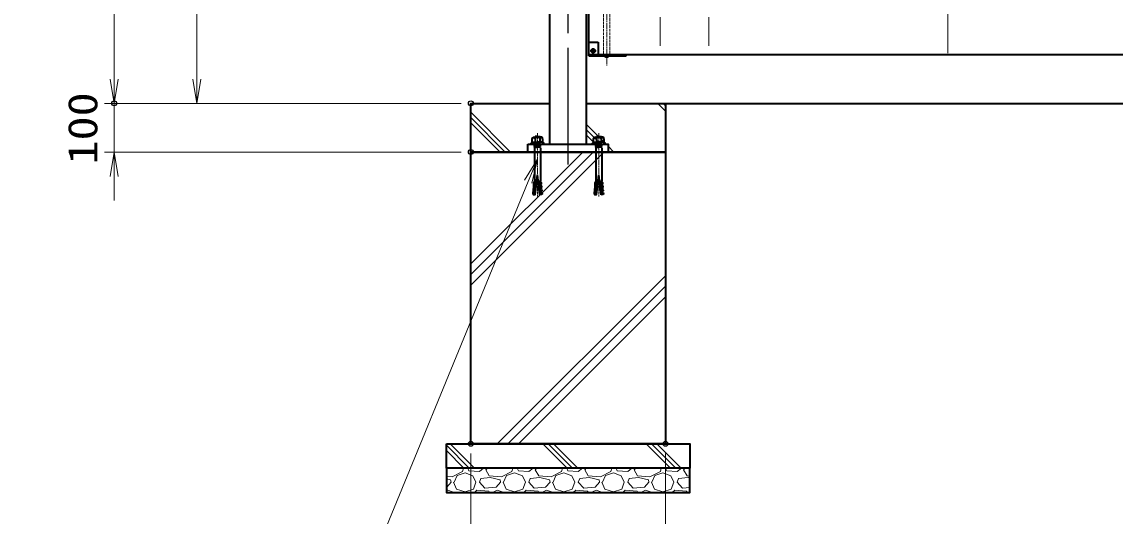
# Model space of a CAD drawing. Units: millimetres at full size; details may follow other scales. Extents: x -5940 to 5940, y -4200 to 4200.
# Drawn here: x -3646 to -1400, y -2348 to -1332 of the extents above; entities that cross this region are included whole.
import ezdxf
from ezdxf.enums import TextEntityAlignment as Align

# ---------------------------------------------------------------- set-up
doc = ezdxf.new("R2010")
doc.units = ezdxf.units.MM
doc.header["$LTSCALE"] = 20
doc.header["$PDMODE"] = 32
doc.header["$PDSIZE"] = 10
doc.linetypes.add('DASHED', pattern=[7.5, 6, -1.5])
doc.linetypes.add('USER1', pattern=[18, 12, -1.5, 3, -1.5])
for name, color, linetype, lineweight in [('0-1_軸線', 200, 'USER1', 15), ('0-2_隠れ線', 140, 'DASHED', 18), ('0-3_外形線', 7, 'Continuous', 35), ('0-4_寸法線', 4, 'Continuous', 18), ('0-5_0', 7, 'Continuous', 18), ('0-8_細線', 2, 'Continuous', 35), ('0-A_中心線', 6, 'USER1', 25), ('1-0_ハッチング', 253, 'Continuous', 13)]:
    doc.layers.add(name, color=color, linetype=linetype, lineweight=lineweight)
doc.layers.add('0-6_Defpoints', color=7, linetype='Continuous')
doc.styles.add('ＭＳ ゴシック', font='')
doc.styles.get('ＭＳ ゴシック').set_extended_font_data('MS Gothic')

# ---------------------------------------------------------------- blocks, each defined once
blk = doc.blocks.new('_Open')
at = {"layer": '0-5_0'}
blk.add_line((-20, 3.333), (0, 0), dxfattribs=at)
blk.add_lwpolyline([(-20, -3.333), (0, 0), (-20, 0)], dxfattribs=at)
blk = doc.blocks.new('S34')
at = {"layer": '0-4_寸法線'}
for points in [[(-2868475.5, 54939209.1), (-2855712.9, 54939209.1), (-2847787.1, 54958534.5), (-2847407.6, 54959459.8)], [(-2847632.9, 54958471.3), (-2847407.6, 54959459.8), (-2847941.3, 54958597.8)]]:
    blk.add_lwpolyline(points, dxfattribs=at)
at = {"layer": '0-4_寸法線', "color": 254, "style": 'ＭＳ ゴシック'}
for s, width, p in [('オ-ルアンカ-', 0.8, (-2868544.7, 54941548.4)), ('M12×120 ユニクロ', 0.9, (-2868667.5, 54939448.4))]:
    blk.add_text(s, height=1212, dxfattribs=dict(at, width=width)).set_placement(p, align=Align.BOTTOM_LEFT)
blk = doc.blocks.new('PROFUV00HOJH2L')
at = {"layer": '0-1_軸線'}
blk.add_line((0, 452.5), (0, -2142.9), dxfattribs=at)
at = {"layer": '0-8_細線'}
for p, q in [((-255.4, 43.3), (-185, 81.2)), ((-217.5, 225), (-174.2, 290)), ((-217.5, 81.2), (-217.5, 225)), ((-185, 81.2), (-217.5, 81.2)), ((-185, 81.2), (0, 81.2)), ((-174.2, 290), (0, 290)), ((-174.2, 290), (-98.4, 246.7)), ((-120, 290), (-98.4, 317.1)), ((-120, 290), (0, 290)), ((-120, 0), (0, 0)), ((-120, -27.1), (-120, 0)), ((0, 317.1), (-98.4, 317.1)), ((-98.4, 246.7), (-44.2, 290)), ((-98.4, 246.7), (-98.4, 81.2)), ((-44.2, 290), (0, 290)), ((0, 317.1), (98.4, 317.1)), ((174.2, 290), (0, 290)), ((120, 290), (0, 290)), ((44.2, 290), (0, 290)), ((185, 81.2), (0, 81.2)), ((120, 0), (0, 0)), ((98.4, 246.7), (44.2, 290)), ((120, 290), (98.4, 317.1)), ((174.2, 290), (98.4, 246.7)), ((98.4, 246.7), (98.4, 81.2)), ((120, 0), (255.4, 0)), ((120, -27.1), (120, 0)), ((217.5, 225), (174.2, 290)), ((217.5, 81.2), (217.5, 225)), ((-120, -27.1), (0, -27.1)), ((-120, -48.7), (-120, -27.1)), ((-103.8, -48.7), (-120, -48.7)), ((-120, -92.1), (-120, -65)), ((-120, -65), (0, -65)), ((-120, -143.7), (-120, -1515)), ((-103.8, -48.7), (0, -48.7)), ((-103.8, -65), (-103.8, -48.7)), ((-101.5, -92.1), (0, -92.1)), ((-101.5, -116), (0, -116)), ((120, -27.1), (0, -27.1)), ((103.8, -48.7), (0, -48.7)), ((120, -65), (0, -65)), ((101.5, -92.1), (0, -92.1)), ((101.5, -116), (0, -116)), ((101.5, -92.1), (120, -92.1)), ((101.5, -116), (101.5, -92.1)), ((120, -143.7), (101.5, -116)), ((103.8, -48.7), (120, -48.7)), ((103.8, -65), (103.8, -48.7)), ((120, -48.7), (120, -27.1)), ((120, -92.1), (120, -65)), ((120, -143.7), (120, -1515)), ((-98.3, -2077.5), (0, -1252.2)), ((98.3, -2077.5), (0, -1252.2)), ((-160.3, -1707.6), (-166.4, -1776.7)), ((-166.4, -1776.7), (-63.5, -1785.7)), ((-160.7, -1846.8), (-154.6, -1777.7)), ((-160.3, -1707.6), (-55.3, -1716.7)), ((-154.3, -1638.4), (-47.1, -1647.8)), ((-148.6, -1708.6), (-142.5, -1639.5)), ((-148.2, -1569.3), (-38.9, -1578.9)), ((-136.5, -1570.3), (-120, -1515)), ((-31.3, -1515), (-120, -1515)), ((31.3, -1515), (120, -1515)), ((148.2, -1569.3), (38.9, -1578.9)), ((154.3, -1638.4), (47.1, -1647.8)), ((160.3, -1707.6), (55.3, -1716.7)), ((166.4, -1776.7), (63.5, -1785.7)), ((136.5, -1570.3), (120, -1515)), ((148.6, -1708.6), (142.5, -1639.5)), ((160.7, -1846.8), (154.6, -1777.7)), ((160.3, -1707.6), (166.4, -1776.7)), ((-184.5, -1984.1), (-190.6, -2053.2)), ((-190.6, -2053.2), (-96.4, -2061.4)), ((-184.5, -1984.1), (-88.1, -1992.5)), ((-178.8, -2054.7), (-180.2, -2070.3)), ((-180.2, -2070.3), (-98.3, -2077.5)), ((-178.8, -2054.7), (-178.8, -2054.2)), ((-172.4, -1845.8), (-178.5, -1914.9)), ((-178.5, -1914.9), (-79.9, -1923.6)), ((-172.7, -1985.1), (-166.7, -1916)), ((-172.4, -1845.8), (-71.7, -1854.6)), ((172.4, -1845.8), (71.7, -1854.6)), ((178.5, -1914.9), (79.9, -1923.6)), ((184.5, -1984.1), (88.1, -1992.5)), ((190.6, -2053.2), (96.4, -2061.4)), ((180.2, -2070.3), (98.3, -2077.5)), ((172.7, -1985.1), (166.7, -1916)), ((172.4, -1845.8), (178.5, -1914.9)), ((178.8, -2054.7), (178.8, -2054.2)), ((178.8, -2054.7), (180.2, -2070.3)), ((184.5, -1984.1), (190.6, -2053.2))]:
    blk.add_line(p, q, dxfattribs=at)
for points in [[(-120, 0), (-255.4, 0), (-255.4, 43.3)], [(255.4, 0), (255.4, 43.3), (185, 81.2), (217.5, 81.2)], [(-120, -143.7), (-101.5, -116), (-101.5, -92.1), (-120, -92.1)], [(-148.2, -1569.3), (-154.3, -1638.4), (-148.2, -1569.3)], [(154.3, -1638.4), (148.2, -1569.3), (154.3, -1638.4)]]:
    blk.add_lwpolyline(points, dxfattribs=at)
blk = doc.blocks.new('cgcxfcfj')
at = {"layer": '0-3_外形線'}
blk.add_lwpolyline([(-1660, 320), (1640, 320), (1640, 0), (-1660, 0)], close=True, dxfattribs=at)
at = {"layer": '0-5_0'}
for p in [(-1260, 320), (1260, 320)]:
    blk.add_blockref('PROFUV00HOJH2L', p, dxfattribs=at)
blk = doc.blocks.new('shgtdhgjhhggf')
at = {"layer": '0-1_軸線'}
for p, q in [((734, 4902.9), (734, -448.4)), ((-296.3, 3780), (934.3, 3780)), ((180, 160), (87.6, 160)), ((180, 160), (180, 252.4)), ((180, 160), (272.4, 160)), ((180, 160), (180, 67.6))]:
    blk.add_line(p, q, dxfattribs=at)
at = {"layer": '0-2_隠れ線'}
for p, q in [((604, 4520), (864, 4520)), ((604, 4520), (604, 40)), ((864, 4520), (864, 40)), ((34, 3930), (34, 3630)), ((334, 3630), (334, 3930)), ((334, 3830), (604, 3830)), ((334, 3730), (604, 3730))]:
    blk.add_line(p, q, dxfattribs=at)
for centre, radius, start, end in [((184, 4290), 390, 247.38014, 292.61986), ((184, 3270), 390, 67.38014, 112.61986), ((734, 40), 130, 180, 217.97987), ((734, 40), 130, 322.02013, 0)]:
    blk.add_arc(centre, radius, start, end, dxfattribs=at)
at = {"layer": '0-3_外形線'}
for p, q in [((0, 520), (380, 520)), ((380, 520), (380, -40)), ((0, -40), (0, 0)), ((132, 166.2), (173.8, 166.2)), ((132, 166.2), (132, 153.8)), ((132, 153.8), (173.8, 153.8)), ((186.2, 208), (173.8, 208)), ((173.8, 208), (173.8, 166.2)), ((173.8, 153.8), (173.8, 112)), ((186.2, 112), (173.8, 112)), ((186.2, 208), (186.2, 166.2)), ((186.2, 166.2), (228, 166.2)), ((186.2, 153.8), (186.2, 112)), ((186.2, 153.8), (228, 153.8)), ((228, 166.2), (228, 153.8)), ((0, -40), (1504, -40))]:
    blk.add_line(p, q, dxfattribs=at)
blk.add_circle((180, 160), 84, dxfattribs=at)
for centre, radius, start, end in [((1504, 0), 40, 270, 0), ((734, 40), 130, 217.97987, 322.02013)]:
    blk.add_arc(centre, radius, start, end, dxfattribs=at)

msp = doc.modelspace()

# ---------------------------------------------------------------- linework, layer by layer
at = {"layer": '0-1_軸線'}
for p, q in [((-1743.52, -1396.17), (-1743.52, -302.17)), ((-2334.77, -332.17), (-2334.77, -1381.17)), ((-2234.77, -332.17), (-2234.77, -1381.17))]:
    msp.add_line(p, q, dxfattribs=at)
at = {"layer": '0-3_外形線'}
for p, q in [((-2561.02, -1583.17), (-2561.02, -299.17)), ((-2486.02, -1583.17), (-2486.02, -354.17)), ((-2481.02, -1401.17), (-2481.02, -354.17)), ((-961.02, -1399.17), (-2481.02, -1399.17)), ((-2323.52, -1499.17), (-1223.52, -1499.17))]:
    msp.add_line(p, q, dxfattribs=at)
msp.add_lwpolyline([(-2486.02, -1499.17), (-2323.52, -1499.17), (-2323.52, -1599.17), (-2723.52, -1599.17), (-2723.52, -1499.17), (-2561.02, -1499.17)], dxfattribs=at)
for points in [[(-2723.52, -1599.17), (-2323.52, -1599.17), (-2323.52, -2199.17), (-2723.52, -2199.17)], [(-2773.52, -2199.17), (-2273.52, -2199.17), (-2273.52, -2249.17), (-2773.52, -2249.17)], [(-2273.52, -2249.17), (-2773.52, -2249.17), (-2773.52, -2299.17), (-2273.52, -2299.17)]]:
    msp.add_lwpolyline(points, close=True, dxfattribs=at)
at = {"layer": '0-4_寸法線'}
for p, q in [((-3456.12, -299.17), (-3456.12, -1499.17)), ((-3286.12, -1499.17), (-3286.12, -599.17)), ((-3456.12, -1449.17), (-3456.12, -1399.17)), ((-2743.52, -1499.17), (-3476.12, -1499.17)), ((-2743.52, -1499.17), (-3476.12, -1499.17)), ((-3456.12, -1599.17), (-3456.12, -1499.17)), ((-2743.52, -1499.17), (-3306.12, -1499.17)), ((-2743.52, -1599.17), (-3476.12, -1599.17)), ((-3456.12, -1649.17), (-3456.12, -1699.17)), ((-2723.52, -2219.17), (-2723.52, -2647.77)), ((-2323.52, -2219.17), (-2323.52, -2647.77))]:
    msp.add_line(p, q, dxfattribs=at)
at = {"layer": '0-6_Defpoints'}
for p in [(-3456.12, -1499.17), (-3456.12, -1499.17), (-2723.52, -1499.17), (-2723.52, -1599.17), (-2723.52, -2199.17), (-2323.52, -2199.17)]:
    msp.add_point(p, dxfattribs=at)
at = {"layer": '0-A_中心線'}
msp.add_line((-2523.52, -1624.67), (-2523.52, -273.67), dxfattribs=at)
at = {"layer": '1-0_ハッチング'}
for p, q in [((-2323.52, -1514.84), (-2339.2, -1499.17)), ((-2323.52, -1503.97), (-2328.32, -1499.17)), ((-2641.71, -1599.17), (-2723.52, -1517.36)), ((-2652.59, -1599.17), (-2723.52, -1528.23)), ((-2663.46, -1599.17), (-2723.52, -1539.11)), ((-2445.58, -1583.17), (-2486.02, -1542.72)), ((-2456.46, -1583.17), (-2486.02, -1553.6)), ((-2467.33, -1583.17), (-2486.02, -1564.47)), ((-2429.58, -1599.17), (-2441.52, -1587.22)), ((-2723.52, -1829.15), (-2493.55, -1599.17)), ((-2723.52, -1850.9), (-2471.8, -1599.17)), ((-2723.52, -1872.65), (-2450.05, -1599.17)), ((-2440.46, -1599.17), (-2441.52, -1598.1)), ((-2669.28, -2199.17), (-2323.52, -1853.41)), ((-2647.53, -2199.17), (-2323.52, -1875.16)), ((-2625.78, -2199.17), (-2323.52, -1896.91)), ((-2715.7, -2249.17), (-2765.7, -2199.17)), ((-2525.32, -2249.17), (-2575.32, -2199.17)), ((-2514.44, -2249.17), (-2564.44, -2199.17)), ((-2503.57, -2249.17), (-2553.57, -2199.17)), ((-2313.19, -2249.17), (-2363.19, -2199.17)), ((-2302.31, -2249.17), (-2352.31, -2199.17)), ((-2291.44, -2249.17), (-2341.44, -2199.17)), ((-2726.58, -2249.17), (-2773.52, -2202.22)), ((-2737.45, -2249.17), (-2773.52, -2213.09)), ((-2761.79, -2267.1), (-2773.52, -2266.17)), ((-2740.45, -2255.93), (-2761.79, -2267.1)), ((-2757.72, -2278.28), (-2751.63, -2264.06)), ((-2751.63, -2264.06), (-2735.37, -2258.98)), ((-2738.52, -2249.17), (-2740.45, -2255.93)), ((-2735.37, -2258.98), (-2719.12, -2265.07)), ((-2729.66, -2249.17), (-2727.24, -2254.91)), ((-2727.24, -2254.91), (-2705.91, -2255.93)), ((-2719.12, -2265.07), (-2713.02, -2278.28)), ((-2705.91, -2255.93), (-2697.16, -2249.17)), ((-2683.56, -2268.12), (-2702.86, -2270.15)), ((-2692.7, -2252.88), (-2689.36, -2249.17)), ((-2685.59, -2265.07), (-2692.7, -2252.88)), ((-2660.19, -2267.1), (-2685.59, -2265.07)), ((-2663.24, -2273.2), (-2683.56, -2268.12)), ((-2638.85, -2255.93), (-2660.19, -2267.1)), ((-2656.12, -2278.28), (-2650.03, -2264.06)), ((-2650.03, -2264.06), (-2633.77, -2258.98)), ((-2636.92, -2249.17), (-2638.85, -2255.93)), ((-2633.77, -2258.98), (-2617.52, -2265.07)), ((-2628.06, -2249.17), (-2625.64, -2254.91)), ((-2625.64, -2254.91), (-2604.31, -2255.93)), ((-2617.52, -2265.07), (-2611.42, -2278.28)), ((-2604.31, -2255.93), (-2595.56, -2249.17)), ((-2581.96, -2268.12), (-2601.26, -2270.15)), ((-2591.1, -2252.88), (-2587.76, -2249.17)), ((-2583.99, -2265.07), (-2591.1, -2252.88)), ((-2558.59, -2267.1), (-2583.99, -2265.07)), ((-2561.64, -2273.2), (-2581.96, -2268.12)), ((-2537.25, -2255.93), (-2558.59, -2267.1)), ((-2554.52, -2278.28), (-2548.43, -2264.06)), ((-2548.43, -2264.06), (-2532.17, -2258.98)), ((-2535.32, -2249.17), (-2537.25, -2255.93)), ((-2532.17, -2258.98), (-2515.92, -2265.07)), ((-2526.46, -2249.17), (-2524.04, -2254.91)), ((-2524.04, -2254.91), (-2502.71, -2255.93)), ((-2515.92, -2265.07), (-2509.82, -2278.28)), ((-2502.71, -2255.93), (-2493.96, -2249.17)), ((-2480.36, -2268.12), (-2499.66, -2270.15)), ((-2489.5, -2252.88), (-2486.16, -2249.17)), ((-2482.39, -2265.07), (-2489.5, -2252.88)), ((-2456.99, -2267.1), (-2482.39, -2265.07)), ((-2460.04, -2273.2), (-2480.36, -2268.12)), ((-2435.65, -2255.93), (-2456.99, -2267.1)), ((-2452.92, -2278.28), (-2446.83, -2264.06)), ((-2446.83, -2264.06), (-2430.57, -2258.98)), ((-2433.72, -2249.17), (-2435.65, -2255.93)), ((-2430.57, -2258.98), (-2414.32, -2265.07)), ((-2424.86, -2249.17), (-2422.44, -2254.91)), ((-2422.44, -2254.91), (-2401.11, -2255.93)), ((-2414.32, -2265.07), (-2408.22, -2278.28)), ((-2401.11, -2255.93), (-2392.36, -2249.17)), ((-2378.76, -2268.12), (-2398.06, -2270.15)), ((-2387.9, -2252.88), (-2384.56, -2249.17)), ((-2380.79, -2265.07), (-2387.9, -2252.88)), ((-2355.39, -2267.1), (-2380.79, -2265.07)), ((-2358.44, -2273.2), (-2378.76, -2268.12)), ((-2334.05, -2255.93), (-2355.39, -2267.1)), ((-2351.32, -2278.28), (-2345.23, -2264.06)), ((-2345.23, -2264.06), (-2328.97, -2258.98)), ((-2332.12, -2249.17), (-2334.05, -2255.93)), ((-2328.97, -2258.98), (-2312.72, -2265.07)), ((-2323.26, -2249.17), (-2320.84, -2254.91)), ((-2320.84, -2254.91), (-2299.51, -2255.93)), ((-2312.72, -2265.07), (-2306.62, -2278.28)), ((-2299.51, -2255.93), (-2290.76, -2249.17)), ((-2277.16, -2268.12), (-2296.46, -2270.15)), ((-2286.3, -2252.88), (-2282.96, -2249.17)), ((-2279.19, -2265.07), (-2286.3, -2252.88)), ((-2273.52, -2265.53), (-2279.19, -2265.07)), ((-2273.52, -2269.03), (-2277.16, -2268.12)), ((-2764.84, -2273.2), (-2773.52, -2271.03)), ((-2772.96, -2288.44), (-2773.52, -2288.49)), ((-2763.82, -2278.28), (-2772.96, -2288.44)), ((-2763.82, -2278.28), (-2764.84, -2273.2)), ((-2758.74, -2278.28), (-2752.64, -2292.5)), ((-2718.1, -2292.5), (-2713.02, -2278.28)), ((-2705.91, -2278.28), (-2702.86, -2270.15)), ((-2694.73, -2290.47), (-2705.91, -2278.28)), ((-2671.36, -2288.44), (-2694.73, -2290.47)), ((-2662.22, -2278.28), (-2671.36, -2288.44)), ((-2662.22, -2278.28), (-2663.24, -2273.2)), ((-2657.14, -2278.28), (-2651.04, -2292.5)), ((-2616.5, -2292.5), (-2611.42, -2278.28)), ((-2604.31, -2278.28), (-2601.26, -2270.15)), ((-2593.13, -2290.47), (-2604.31, -2278.28)), ((-2569.76, -2288.44), (-2593.13, -2290.47)), ((-2560.62, -2278.28), (-2569.76, -2288.44)), ((-2560.62, -2278.28), (-2561.64, -2273.2)), ((-2555.54, -2278.28), (-2549.44, -2292.5)), ((-2514.9, -2292.5), (-2509.82, -2278.28)), ((-2502.71, -2278.28), (-2499.66, -2270.15)), ((-2491.53, -2290.47), (-2502.71, -2278.28)), ((-2468.16, -2288.44), (-2491.53, -2290.47)), ((-2459.02, -2278.28), (-2468.16, -2288.44)), ((-2459.02, -2278.28), (-2460.04, -2273.2)), ((-2453.94, -2278.28), (-2447.84, -2292.5)), ((-2413.3, -2292.5), (-2408.22, -2278.28)), ((-2401.11, -2278.28), (-2398.06, -2270.15)), ((-2389.93, -2290.47), (-2401.11, -2278.28)), ((-2366.56, -2288.44), (-2389.93, -2290.47)), ((-2357.42, -2278.28), (-2366.56, -2288.44)), ((-2357.42, -2278.28), (-2358.44, -2273.2)), ((-2352.34, -2278.28), (-2346.24, -2292.5)), ((-2311.7, -2292.5), (-2306.62, -2278.28)), ((-2299.51, -2278.28), (-2296.46, -2270.15)), ((-2288.33, -2290.47), (-2299.51, -2278.28)), ((-2273.52, -2289.19), (-2288.33, -2290.47)), ((-2770.93, -2294.54), (-2773.52, -2295.65)), ((-2758.74, -2298.6), (-2770.93, -2294.54)), ((-2759.68, -2299.17), (-2758.74, -2298.6)), ((-2752.64, -2292.5), (-2735.37, -2297.58)), ((-2735.37, -2297.58), (-2718.1, -2292.5)), ((-2710.99, -2294.54), (-2716.06, -2299.17)), ((-2686.6, -2296.57), (-2710.99, -2294.54)), ((-2685.02, -2299.17), (-2686.6, -2296.57)), ((-2669.33, -2294.54), (-2676.44, -2297.58)), ((-2676.44, -2297.58), (-2675.81, -2299.17)), ((-2657.14, -2298.6), (-2669.33, -2294.54)), ((-2658.08, -2299.17), (-2657.14, -2298.6)), ((-2651.04, -2292.5), (-2633.77, -2297.58)), ((-2633.77, -2297.58), (-2616.5, -2292.5)), ((-2609.39, -2294.54), (-2614.46, -2299.17)), ((-2585, -2296.57), (-2609.39, -2294.54)), ((-2583.42, -2299.17), (-2585, -2296.57)), ((-2567.73, -2294.54), (-2574.84, -2297.58)), ((-2574.84, -2297.58), (-2574.21, -2299.17)), ((-2555.54, -2298.6), (-2567.73, -2294.54)), ((-2556.48, -2299.17), (-2555.54, -2298.6)), ((-2549.44, -2292.5), (-2532.17, -2297.58)), ((-2532.17, -2297.58), (-2514.9, -2292.5)), ((-2507.79, -2294.54), (-2512.86, -2299.17)), ((-2483.4, -2296.57), (-2507.79, -2294.54)), ((-2481.82, -2299.17), (-2483.4, -2296.57)), ((-2466.13, -2294.54), (-2473.24, -2297.58)), ((-2473.24, -2297.58), (-2472.61, -2299.17)), ((-2453.94, -2298.6), (-2466.13, -2294.54)), ((-2454.88, -2299.17), (-2453.94, -2298.6)), ((-2447.84, -2292.5), (-2430.57, -2297.58)), ((-2430.57, -2297.58), (-2413.3, -2292.5)), ((-2406.19, -2294.54), (-2411.26, -2299.17)), ((-2381.8, -2296.57), (-2406.19, -2294.54)), ((-2380.22, -2299.17), (-2381.8, -2296.57)), ((-2364.53, -2294.54), (-2371.64, -2297.58)), ((-2371.64, -2297.58), (-2371.01, -2299.17)), ((-2352.34, -2298.6), (-2364.53, -2294.54)), ((-2353.28, -2299.17), (-2352.34, -2298.6)), ((-2346.24, -2292.5), (-2328.97, -2297.58)), ((-2328.97, -2297.58), (-2311.7, -2292.5)), ((-2304.59, -2294.54), (-2309.66, -2299.17)), ((-2280.2, -2296.57), (-2304.59, -2294.54)), ((-2278.62, -2299.17), (-2280.2, -2296.57))]:
    msp.add_line(p, q, dxfattribs=at)

# ---------------------------------------------------------------- block references
at = {"layer": '0-3_外形線', "xscale": 0.05, "yscale": 0.05}
msp.add_blockref('shgtdhgjhhggf', (-2481.02, -1399.17), dxfattribs=at)
at = {"layer": '0-4_寸法線', "xscale": 2.5, "yscale": 2.5}
for p, rotation in [((-3456.12, -1499.17), 270), ((-3456.12, -1499.17), 270), ((-3286.12, -1499.17), 270), ((-3456.12, -1599.17), 90)]:
    msp.add_blockref('_Open', p, dxfattribs=dict(at, rotation=rotation))
at = {"layer": '0-4_寸法線', "xscale": 0.05, "yscale": 0.05}
msp.add_blockref('S34', (139783.64, -2749586.79), dxfattribs=at)
at = {"layer": '0-8_細線', "xscale": 0.05, "yscale": 0.05}
msp.add_blockref('cgcxfcfj', (-2523.52, -1599.17), dxfattribs=at)

# ---------------------------------------------------------------- texts
at = {"layer": '0-4_寸法線', "color": 254, "style": 'ＭＳ ゴシック', "width": 1.2}
msp.add_text('100', height=60.56, rotation=90, dxfattribs=at).set_placement((-3472.46, -1624.77), align=Align.BOTTOM_LEFT)

doc.saveas('drawing.dxf')
